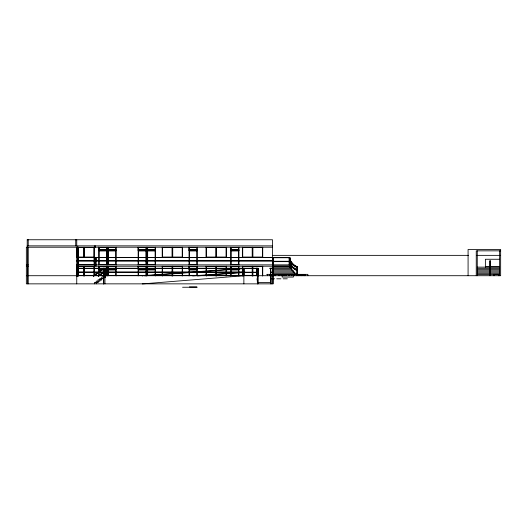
<?xml version="1.0" encoding="UTF-8"?>
<svg xmlns="http://www.w3.org/2000/svg" width="527" height="527" viewBox="0 0 527 527"><rect width="100%" height="100%" fill="white"/><g stroke="black" fill="none" stroke-linecap="round" stroke-linejoin="round"><path stroke-width="0.79" d="M290.146 267.795L290.146 264.857L94.379 264.857L94.379 260.997M94.379 260.786L94.379 257.545M95.756 260.786L95.756 257.604M95.96 260.786L95.96 257.604M98.799 269.284L98.799 266.214L98.793 269.633L106.941 269.607L106.941 275.944M98.799 250.279L98.799 247.216L98.806 250.608L106.941 250.608L106.941 264.857L106.941 247.216M103.779 283.855L103.779 278.427M289.198 261.629L289.198 261.3L289.323 262.538L289.936 262.538L289.81 261.293L272.505 261.287M289.198 257.729L289.198 257.4L289.323 258.638L289.936 258.638L289.81 257.736L272.505 257.729M289.323 258.638L289.929 258.237L290.258 260.2M270.549 268.25L270.707 268.651M77.561 268.948L77.054 268.928M98.806 249.936L106.941 249.93L98.799 249.936L98.793 250.635L106.928 250.608M76.87 247.552L76.883 247.216L76.626 247.552M76.87 266.557L76.883 266.214L76.626 266.557M107.963 249.95L116.105 249.93L107.976 249.93L107.969 247.216L107.963 264.857M107.963 268.948L116.105 268.928L107.976 268.928L107.969 266.214L107.963 275.957M138.146 249.95L146.289 249.93L138.166 249.93L138.16 247.216L138.146 264.857M147.31 249.95L155.452 249.93L147.329 249.93L147.316 247.216L147.31 264.857M138.146 268.948L146.289 268.928L138.166 268.928L138.16 266.214L138.146 275.957M147.31 268.948L155.452 268.928L147.329 268.928L147.316 266.214L147.31 275.166M189.041 249.95L197.184 249.93L189.061 249.93L189.048 247.216L189.041 264.857M189.041 268.948L197.184 268.928L189.061 268.928L189.048 266.214L189.041 275.957M238.929 249.93L230.793 249.93L230.78 247.216L230.773 264.857M230.793 268.928L234.041 268.928L230.773 268.948L230.78 266.214L230.773 275.957M93.207 275.911L103.555 268.25L93.674 275.904M93.431 275.911L103.779 268.25L103.773 278.5M93.687 276.062L103.779 268.592M98.055 276.056L103.555 271.985L98.47 276.089M98.727 275.72L103.779 271.985M98.727 276.056L103.779 272.321M102.633 276.056L103.549 275.377L103.542 283.855M78.167 250.635L77.054 250.608M289.936 264.857L289.936 258.302L289.323 258.302A30.764 14.796 -4.4 0 0 296.648 267.044L297.597 267.037L297.603 274.501L297.557 267.044L293.526 264.514L290.535 260.72M289.323 264.857L289.323 258.302L289.929 258.237M290.245 263.039L292.748 266.939L297.557 270.18L296.681 270.476A30.764 14.796 -4.4 0 1 289.356 261.735L289.936 261.372L290.061 262.505M289.356 261.735L289.936 261.372M243.869 275.713L142.283 283.928M144.734 275.871L243.527 268.612L243.527 272.176L192.665 275.917M197.803 275.878L243.527 272.518L243.527 275.713M107.963 250.635L116.105 250.608L107.963 250.608M138.146 250.635L146.289 250.608L138.146 250.608M147.31 250.635L155.452 250.608L147.31 250.608M189.041 250.635L197.184 250.608L189.041 250.608M230.773 250.635L238.915 250.608M98.799 269.633L106.928 269.607M238.915 269.607L230.773 269.633L238.929 269.607M230.773 249.95L238.915 249.93M106.928 268.928L98.799 268.941L106.935 268.928L106.941 266.214L106.941 275.838M27.213 239.752L272.505 239.752L272.505 275.713M27.213 245.859L272.505 245.859M272.505 247.216L26.35 247.216L26.35 283.855L273.131 283.855L273.131 275.377L270.522 275.377L270.522 283.855M76.534 247.552L78.003 247.552M78.207 247.552L83.747 247.552L83.747 257.051L78.207 257.051M77.054 249.587L77.39 249.587M77.522 249.587L78.003 249.587M77.054 249.93L78.312 249.95L78.167 247.216M230.773 250.608L238.929 250.608M500.65 250.845L476.25 250.845L476.25 275.713M77.054 250.944L77.39 250.944M77.66 250.944L78.003 250.944M272.505 255.358L468.641 255.358M476.849 255.358L500.65 255.358M76.534 257.051L77.864 257.051M94.175 257.393L94.379 266.214M76.54 257.393L289.81 257.393L289.936 258.302M76.738 257.598L272.979 257.598M499.629 259.264L485.38 259.264L485.38 267.136M76.738 260.786L273.184 260.786M76.738 260.99L272.979 260.99M272.505 261.629L289.81 261.636L289.81 261.293M289.323 262.202L289.936 262.202M77.66 264.521L78.003 264.521M76.738 264.719L95.96 264.719M26.35 264.857L28.227 264.857M76.738 264.857L94.379 264.857M95.96 264.857L95.756 257.393L95.96 266.214M272.505 266.063L290.443 266.063L290.436 267.268M26.35 266.214L28.227 266.214M76.54 266.214L290.146 266.214M76.534 266.557L78.003 266.557M78.207 266.557L83.747 266.557L83.747 276.056M485.38 266.728L499.629 266.728M489.478 267.044L490.499 267.044M477.264 267.136L499.629 267.136M272.505 267.268L290.957 267.268L290.957 268.474L290.891 267.268M289.349 258.599A30.764 14.796 -4.4 0 0 296.675 267.341L297.551 267.044M76.738 268.25L258.046 268.25L258.046 276.26M272.92 272.525L270.47 272.525L270.47 268.25L272.92 268.25M477.264 268.342L489.478 268.342M490.294 268.342L499.629 268.342M272.505 268.474L291.523 268.474L291.523 269.679M76.738 268.592L258.046 268.592M270.47 268.592L272.92 268.592M78.003 268.928L78.167 266.214M77.054 269.607L78.312 269.607L78.167 275.957M272.505 269.679L292.38 269.679L292.38 270.891M477.264 269.679L489.478 269.679M490.294 269.679L499.629 269.679M77.054 269.949L77.39 269.949M77.66 269.949L78.003 269.949M289.336 261.432A30.764 14.796 -4.4 0 0 296.655 270.18L297.557 270.18M272.505 270.891L293.381 270.891L293.381 272.097M477.264 270.891L489.478 270.891M490.294 270.891L499.629 270.891M76.738 271.985L244.818 271.985M272.505 272.097L294.685 272.097L294.685 273.302M477.264 272.097L489.478 272.097M490.294 272.097L499.629 272.097M243.869 272.189L258.046 272.189M270.47 272.189L272.92 272.189M76.738 272.321L244.818 272.321M243.869 272.525L258.046 272.525M272.505 273.302L296.26 273.302L296.26 275.713M477.264 273.302L489.478 273.302M490.294 273.302L499.629 273.302M266.655 274.356L307.854 274.356L307.854 275.713M499.629 274.356L493.522 274.356L493.522 275.713M272.505 274.508L298.289 274.508L298.289 275.713M477.264 274.508L499.629 274.508M76.738 275.377L105.552 275.377M105.828 275.377L257.966 275.377L257.966 268.25M26.35 275.713L500.65 275.713L500.65 249.488L468.081 249.488L468.081 275.713M105.617 277.07L101.711 277.07L101.711 279.857L99.88 279.857M103.549 278.427L99.88 278.427L99.88 281.214L96.217 281.141L96.217 283.855M257.525 278.427L257.169 278.427L257.169 279.784L257.611 279.784M101.711 278.5L103.549 278.5M270.397 278.809L274.58 278.809M276.761 278.809L280.937 278.809M283.118 278.809L287.294 278.809M101.711 279.784L98.048 279.784L98.048 282.571L96.217 282.571M257.347 281.141L257.262 279.784M98.048 282.498L94.386 282.498L94.386 283.855M189.391 286.912L196.854 286.912M182.573 287.248L197.184 287.248M297.571 267.341C294.448 265.786 291.115 263.493 290.232 259.903M296.451 269.89C293.42 268.223 290.351 265.582 290.002 261.912M76.626 257.051L76.883 257.393L76.883 247.216M296.675 274.508L296.648 267.044L297.557 274.508M289.949 258.533L290.054 259.37M76.87 257.051L76.883 257.393M77.732 257.729L77.805 264.857M231.129 268.592L231.122 266.557L238.586 266.557L238.586 268.592M189.397 268.592L189.391 266.557L196.854 266.557L196.854 268.592M147.665 268.592L147.659 266.557L155.122 266.557L155.122 268.592M138.502 268.592L138.496 266.557L145.959 266.557L145.959 268.592M108.318 268.592L108.312 266.557L115.775 266.557L115.775 268.592M99.148 268.592L99.142 266.557L106.606 266.557L106.606 268.592M499.629 250.845L499.629 275.713M498.614 274.356L498.614 275.713M498.437 274.356L498.437 275.713M494.543 274.356L494.543 275.713M490.499 275.713L490.499 260.878L489.478 260.878L489.478 275.713M490.294 260.878L490.294 274.508M477.264 250.845L477.264 275.713M305.14 274.356L305.14 275.713M304.415 274.356L304.415 275.713M304.099 274.356L304.099 275.713M303.921 274.356L303.921 275.713M302.287 274.356L302.287 275.713M301.378 274.356L301.378 275.713M301.266 274.356L301.266 275.713M300.462 274.356L300.462 275.713M299.007 274.356L298.928 275.713M296.997 274.356L296.997 275.713M294.613 274.356L294.547 275.713M293.368 274.356L293.368 277.07L282.169 277.07L282.169 274.356M293.262 270.891L293.262 272.499M291.8 274.356L291.8 275.713M291.438 268.474L291.438 270.081M290.265 266.063L290.265 267.67M289.81 257.393L289.81 259.87M289.692 274.356L289.692 275.713M289.198 257.393L289.198 264.857M288.921 274.356L288.921 275.713M286.089 274.356L286.089 275.713M284.573 274.356L284.573 275.713M283.473 274.356L283.473 275.713M281.22 274.356L281.22 275.713M279.679 274.356L279.679 275.713M279.468 274.356L279.468 275.713M278.328 274.356L278.328 275.713M275.674 274.356L275.674 275.713M275.404 274.356L275.404 275.713M274.119 274.356L274.119 275.713M273.184 257.393L273.184 274.508M272.979 257.393L272.979 274.508M272.92 275.713L272.92 275.377L272.861 283.855M272.09 274.356L272.09 275.713M271.741 268.25L271.741 268.592M271.741 272.189L271.741 272.525M271.741 275.377L271.741 283.855M271.537 268.25L271.537 268.592M271.543 272.189L271.543 272.525M271.537 275.377L271.537 275.713M270.726 268.25L270.726 275.101M270.647 268.592L270.647 274.666M270.647 275.377L270.647 275.713M270.522 268.25L270.522 275.101M270.43 275.713L270.43 282.498L257.347 282.498L257.347 275.713M270.028 274.356L270.028 275.713M269.87 274.356L269.87 275.713M269.712 268.25L269.712 268.592M269.369 274.356L269.369 275.713M267.584 274.356L267.584 275.713M262.729 247.216L262.729 257.393M262.729 266.214L262.729 275.608M262.393 276.056L262.393 266.557L252.888 266.557L252.888 276.056M258.046 282.347L258.046 283.855M257.96 275.713L257.96 282.498M257.841 268.25L257.841 283.855M257.44 275.713L257.44 283.855M257.031 268.25L257.031 275.713M256.807 268.25L256.794 275.713M256.748 268.25L256.748 275.377M256.557 268.25L256.557 268.592M256.557 272.189L256.557 272.525M256.557 275.377L256.557 275.713M252.552 247.216L252.552 257.393M252.552 266.214L252.552 275.608M252.209 276.056L252.209 266.557L242.71 266.557L242.71 276.056M244.205 268.25L244.205 275.713M243.869 283.855L243.869 268.25L142.283 275.713L142.283 276.056M242.374 247.216L242.374 257.393M242.374 266.214L242.374 275.608M238.929 247.216L238.929 264.857M238.915 266.214L238.929 275.944M238.586 275.535L238.586 269.949L231.122 269.949L231.122 275.535M226.399 247.216L226.399 257.393M226.399 266.214L226.399 275.608M226.063 276.056L226.063 266.557L216.557 266.557L216.557 276.056M216.222 247.216L216.222 257.393M216.222 266.214L216.222 275.608M215.879 276.056L215.879 266.557L206.38 266.557L206.38 276.056M206.044 247.216L206.044 257.393M206.044 266.214L206.044 275.608M197.184 247.216L197.197 264.857M197.197 266.214L197.197 275.944M196.854 275.535L196.854 269.949L189.391 269.949L189.391 275.535M182.573 247.216L182.573 257.393M182.573 266.214L182.573 275.608M182.23 276.056L182.23 266.557L172.731 266.557L172.731 276.056M172.395 247.216L172.395 257.393M172.395 266.214L172.395 275.608M172.052 276.056L172.052 266.557L162.553 266.557L162.553 276.056M162.217 247.216L162.217 257.393M162.217 266.214L162.217 275.608M155.452 247.216L155.465 264.857M155.452 266.214L155.465 275.944M155.122 275.535L155.122 269.949L147.659 269.949L147.659 275.535M146.302 247.216L146.302 264.857M146.302 266.214L146.302 275.944M145.959 275.535L145.959 269.949L138.496 269.949L138.496 275.535M116.111 247.216L116.111 264.857M116.111 266.214L116.111 275.944M115.775 275.535L115.775 269.949L108.312 269.949L108.312 275.535M106.606 275.535L106.606 269.949L99.135 269.949L99.135 275.535M105.828 268.25L105.828 275.713M105.624 268.25L105.604 277.143M105.552 268.25L105.552 275.713M105.354 268.25L105.354 275.713M104.959 275.713L104.959 283.855M104.392 268.25L104.386 275.713M104.188 268.25L104.188 275.713M104.109 268.25L104.109 275.713M103.911 268.25L103.911 275.713M103.654 268.25L103.674 268.592M103.661 271.985L103.674 272.321M103.661 275.377L103.667 283.855M98.793 247.216L98.799 264.857M98.793 266.214L98.793 275.957M95.578 245.859L95.578 247.216M94.379 245.859L94.379 247.216M94.267 247.216L94.175 264.857M94.267 266.214L94.267 275.608M93.925 276.056L93.925 266.557L84.425 266.557L84.425 276.056M84.083 247.216L84.083 257.393M84.083 266.214L84.083 275.608M78.312 247.216L78.319 264.857M78.312 266.214L78.312 275.944M78.167 250.608L78.167 264.857M78.049 247.216L78.049 257.393M78.049 266.214L78.049 275.608M78.003 247.216L78.003 249.93M78.003 250.608L78.003 264.857M78.003 266.214L78.003 268.592M78.003 269.607L78.003 275.944M77.877 247.216L77.877 257.393M77.877 266.214L77.864 276.056M77.7 247.216L77.7 264.857M77.7 266.214L77.7 275.944M77.621 247.216L77.621 257.393M77.621 266.214L77.614 276.056M77.561 247.216L77.561 264.857M77.561 266.214L77.528 276.056M77.37 247.216L77.39 257.729M77.39 266.214L77.377 276.056M77.285 247.216L77.285 257.393M77.285 266.214L77.291 276.056M77.212 247.216L77.212 257.393M77.212 266.214L77.206 276.056M76.968 247.216L76.968 257.393M76.968 266.214L76.968 275.608M76.883 266.214L76.889 276.056M76.744 239.752L76.744 245.859M76.738 247.216L76.751 283.855M75.723 239.752L75.723 245.859M28.227 239.752L28.227 245.859M28.247 247.216L28.247 283.855M27.516 247.216L27.516 283.855M27.503 266.214L27.503 275.713M27.384 266.214L27.384 275.713M27.226 239.752L27.213 247.216M116.105 269.607L107.963 269.633L116.111 269.607M146.289 269.607L138.146 269.633L146.302 269.607M155.452 269.607L147.31 269.633L155.465 269.607M197.184 269.607L189.041 269.633L197.197 269.607M238.915 268.928L237.288 268.935L238.922 268.928M93.925 247.552L84.425 247.552L84.425 257.051L93.925 257.051L93.925 247.552M106.606 247.552L99.142 247.552L99.148 249.587L106.606 249.587L106.606 247.552M115.775 247.552L108.312 247.552L108.318 249.587L115.775 249.587L115.775 247.552M145.959 247.552L138.496 247.552L138.502 249.587L145.959 249.587L145.959 247.552M155.122 247.552L147.659 247.552L147.665 249.587L155.122 249.587L155.122 247.552M172.052 247.552L162.553 247.552L162.553 257.051L172.052 257.051L172.052 247.552M182.23 247.552L172.731 247.552L172.731 257.051L182.23 257.051L182.23 247.552M196.854 247.552L189.391 247.552L189.397 249.587L196.854 249.587L196.854 247.552M215.879 247.552L206.38 247.552L206.38 257.051L215.879 257.051L215.879 247.552M226.063 247.552L216.557 247.552L216.557 257.051L226.063 257.051L226.063 247.552M238.586 247.552L231.122 247.552L231.129 249.587L238.586 249.587L238.586 247.552M252.209 247.552L242.71 247.552L242.71 257.051L252.209 257.051L252.209 247.552M262.393 247.552L252.888 247.552L252.888 257.051L262.393 257.051L262.393 247.552M106.606 250.944L99.135 250.944L99.135 264.521L106.606 264.521L106.606 250.944M115.775 250.944L108.312 250.944L108.312 264.521L115.775 264.521L115.775 250.944M145.959 250.944L138.496 250.944L138.496 264.521L145.959 264.521L145.959 250.944M155.122 250.944L147.659 250.944L147.659 264.521L155.122 264.521L155.122 250.944M196.854 250.944L189.391 250.944L189.391 264.521L196.854 264.521L196.854 250.944M238.586 250.944L231.122 250.944L231.122 264.521L238.586 264.521L238.586 250.944"/></g></svg>
